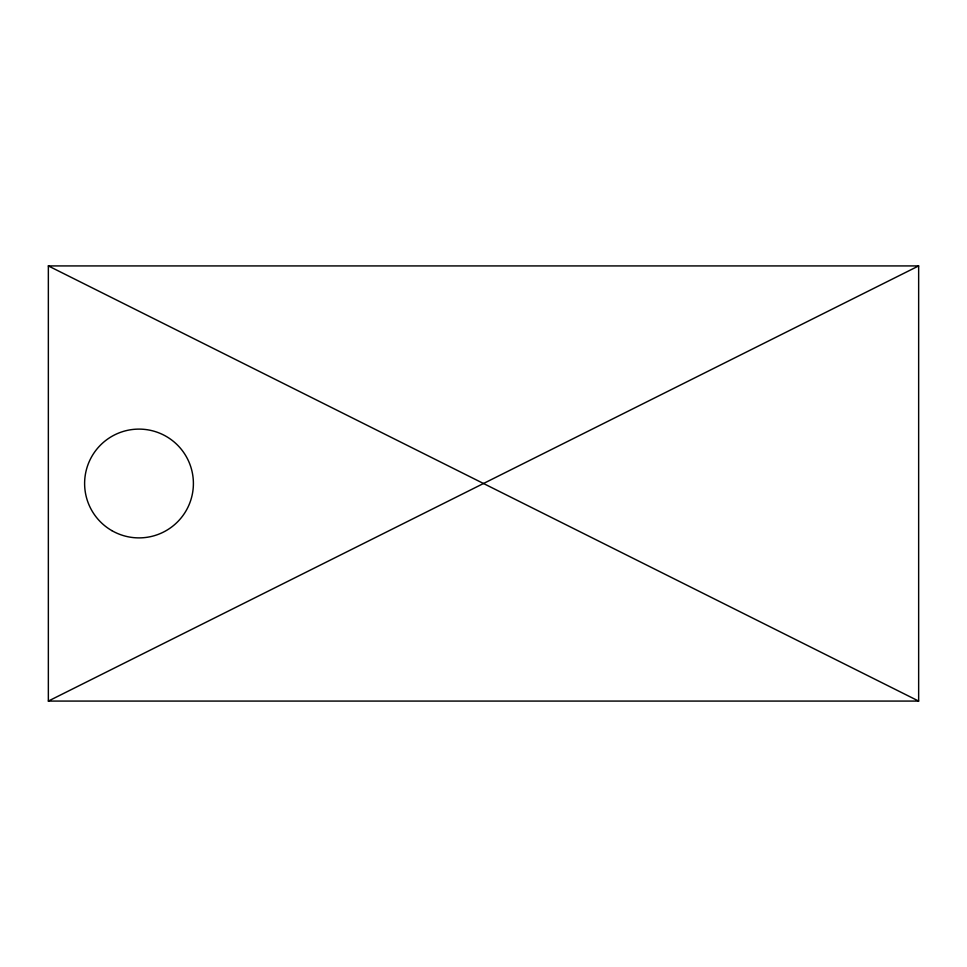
<?xml version="1.0" encoding="UTF-8"?>
<svg xmlns="http://www.w3.org/2000/svg" width="967" height="967" viewBox="0 0 967 967"><rect width="100%" height="100%" fill="white"/><g stroke="black" fill="none" stroke-linecap="round" stroke-linejoin="round"><path stroke-width="1.45" d="M48.35 701.075L918.65 265.925L918.65 701.075L48.35 701.075L48.35 265.925L918.65 265.925M48.35 265.925L918.65 701.075M111.809 530.605A54.394 54.394 0 0 0 193.4 483.5A54.394 54.394 0 0 0 111.809 436.395A54.394 54.394 0 0 0 111.809 530.605"/></g></svg>
